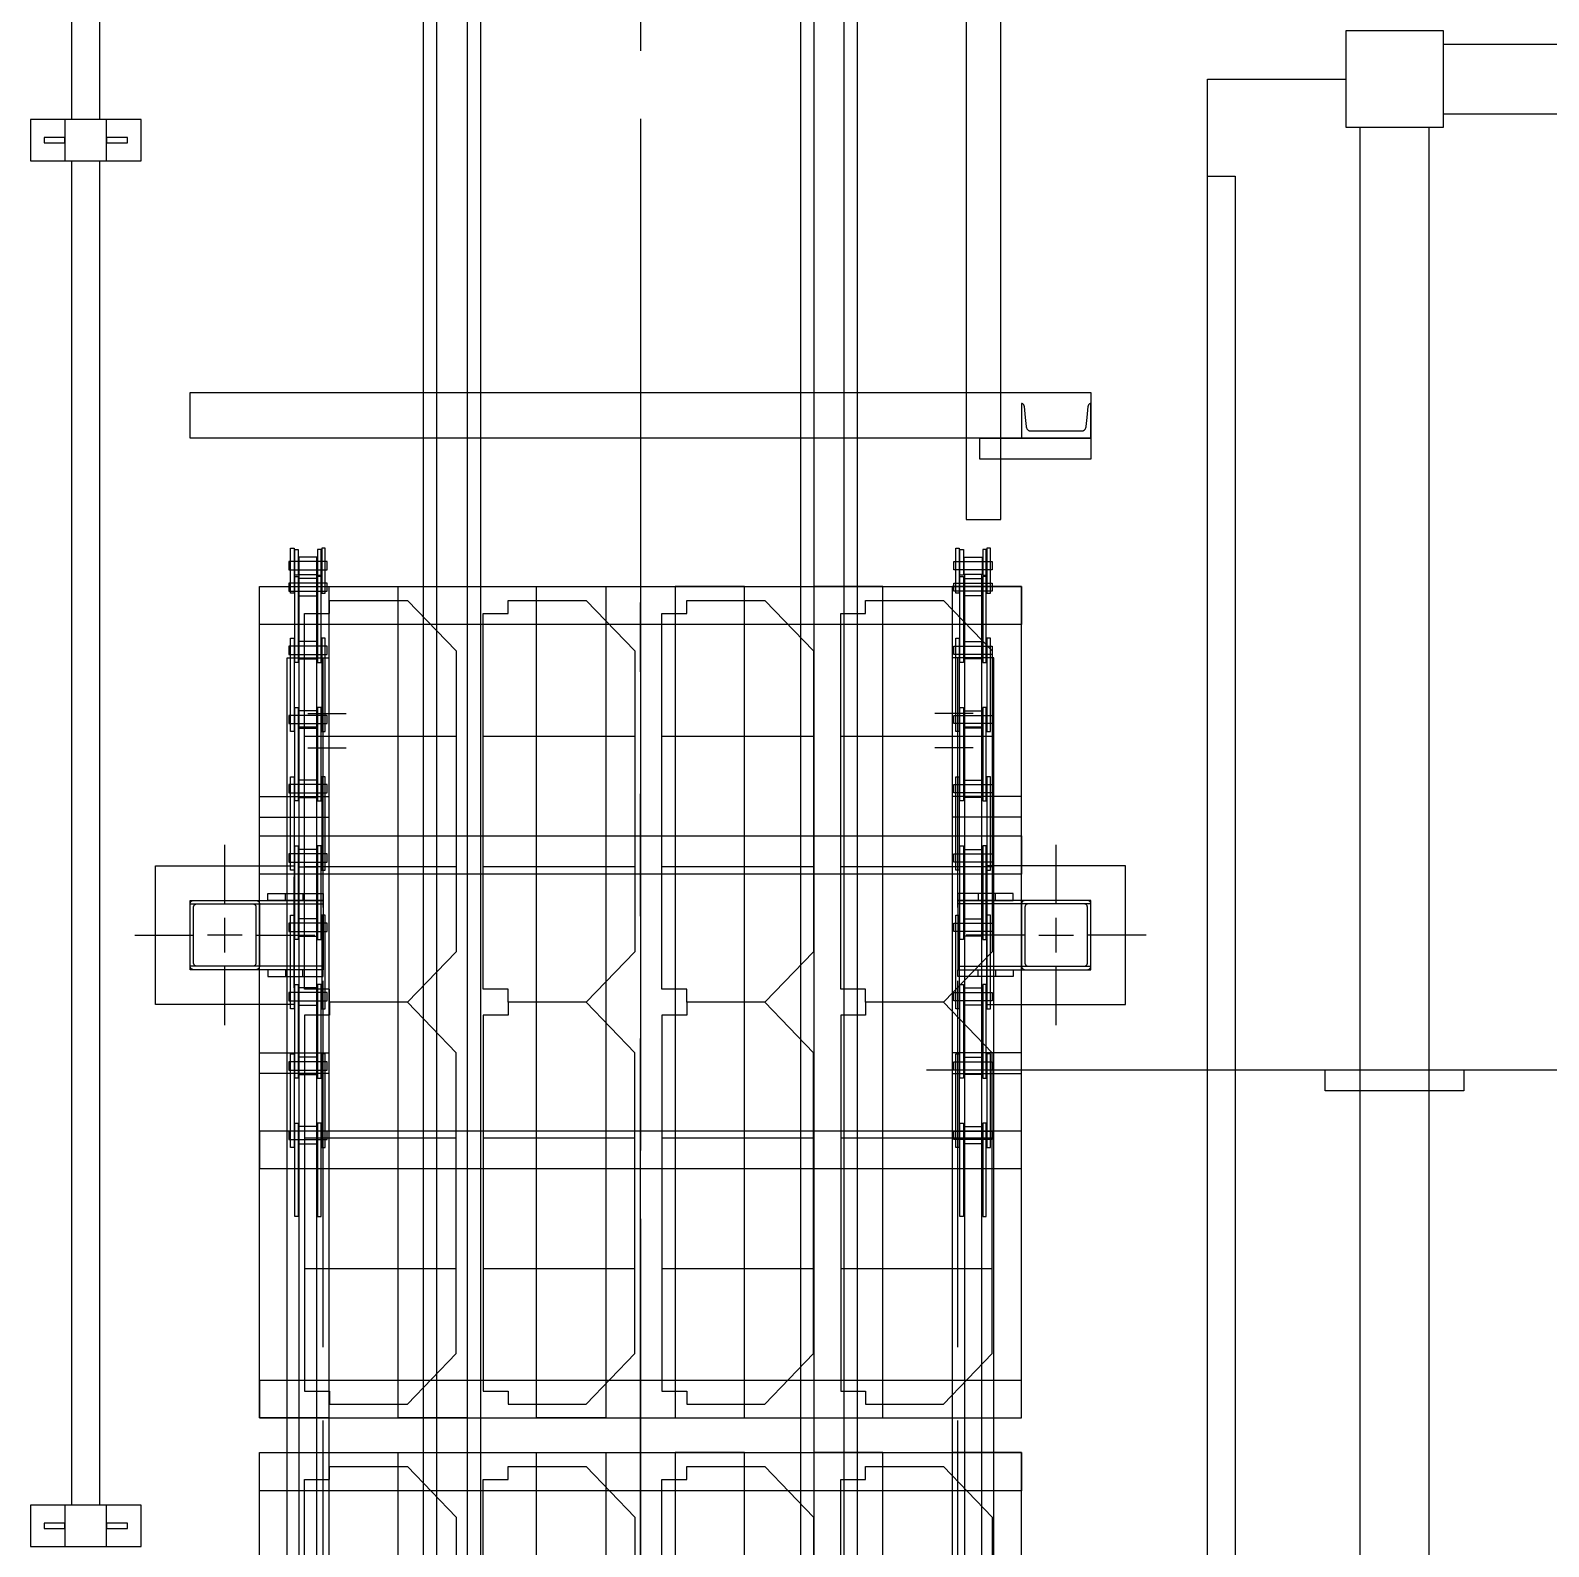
# Model space of a CAD drawing. Extents: x -115306 to 97263, y 46189 to 262006.
# Drawn here: x -29164 to -26973, y 111477 to 113666 of the extents above; entities that cross this region are included whole.
import ezdxf

# ---------------------------------------------------------------- set-up
doc = ezdxf.new("R2010")
doc.units = 0
doc.header["$LTSCALE"] = 508
for name, pattern in [('STYLE_02', [0.694427, 0.486069, -0.208359]), ('STYLE_03', [1.25, 1.041641, -0.208359]), ('STYLE_06', [3.125, 2.083359, -0.347214, 0.347214, -0.347214])]:
    doc.linetypes.add(name, pattern=pattern)
doc.layers.add('INSTALACION_NUEVA', color=7, linetype='CONTINUOUS')

# ---------------------------------------------------------------- blocks, each defined once
blk = doc.blocks.new('*U2708')
at = {"layer": 'INSTALACION_NUEVA', "color": 4, "linetype": 'Continuous'}
for p, q in [((-17102.8, 24378.7), (-17202.8, 24378.7)), ((-17102.8, 24038.7), (-17202.8, 24038.7))]:
    blk.add_line(p, q, dxfattribs=at)
at = {"layer": 'INSTALACION_NUEVA', "color": 1, "linetype": 'Continuous'}
blk.add_lwpolyline([(-17102.8, 24008.7), (-17102.8, 24408.7), (-17202.8, 24408.7), (-17202.8, 24008.7)], close=True, dxfattribs=at)
blk = doc.blocks.new('*U2709')
at = {"layer": 'INSTALACION_NUEVA', "color": 4, "linetype": 'STYLE_06'}
blk.add_line((-17152.8, 24132.7), (-17152.8, 24292.7), dxfattribs=at)
at = {"layer": 'INSTALACION_NUEVA', "color": 1, "linetype": 'Continuous'}
for points in [[(-17114.8, 24258.7), (-17114.8, 24268.7), (-17194.8, 24268.7), (-17194.8, 24258.7)], [(-17140.3, 24258.7), (-17140.3, 24268.7), (-17165.3, 24268.7), (-17165.3, 24258.7)], [(-17002.8, 24158.7), (-17002.8, 24258.7), (-17194.8, 24258.7), (-17194.8, 24158.7)], [(-17114.8, 24158.7), (-17114.8, 24148.7), (-17194.8, 24148.7), (-17194.8, 24158.7)], [(-17140.3, 24158.7), (-17140.3, 24148.7), (-17165.3, 24148.7), (-17165.3, 24158.7)]]:
    blk.add_lwpolyline(points, close=True, dxfattribs=at)
at = {"layer": 'INSTALACION_NUEVA', "color": 4, "linetype": 'STYLE_03'}
blk.add_lwpolyline([(-17002.8, 24163.7), (-17002.8, 24253.7), (-17194.8, 24253.7), (-17194.8, 24163.7)], close=True, dxfattribs=at)
blk = doc.blocks.new('*U2710')
at = {"layer": 'INSTALACION_NUEVA', "color": 1, "linetype": 'STYLE_02'}
blk.add_lwpolyline([(-17002.8, 24253.7), (-17002.8, 24254.2), (-17002.9, 24254.7), (-17003, 24255.2), (-17003.2, 24255.6), (-17003.4, 24256.1), (-17003.6, 24256.5), (-17003.9, 24256.9), (-17004.2, 24257.3), (-17004.6, 24257.6), (-17005, 24257.9), (-17005.4, 24258.1), (-17005.9, 24258.3), (-17006.3, 24258.5), (-17006.8, 24258.6), (-17007.3, 24258.7), (-17007.8, 24258.7), (-17097.8, 24258.7), (-17098.3, 24258.7), (-17098.8, 24258.6), (-17099.2, 24258.5), (-17099.7, 24258.3), (-17100.1, 24258.1), (-17100.6, 24257.9), (-17100.9, 24257.6), (-17101.3, 24257.3), (-17101.6, 24256.9), (-17101.9, 24256.5), (-17102.2, 24256.1), (-17102.4, 24255.6), (-17102.6, 24255.2), (-17102.7, 24254.7), (-17102.8, 24254.2), (-17102.8, 24253.7), (-17102.8, 24163.7), (-17102.8, 24163.2), (-17102.7, 24162.7), (-17102.6, 24162.3), (-17102.4, 24161.8), (-17102.2, 24161.4), (-17101.9, 24160.9), (-17101.6, 24160.5), (-17101.3, 24160.2), (-17100.9, 24159.9), (-17100.6, 24159.6), (-17100.1, 24159.3), (-17099.7, 24159.1), (-17099.2, 24158.9), (-17098.8, 24158.8), (-17098.3, 24158.7), (-17097.8, 24158.7), (-17007.8, 24158.7), (-17007.3, 24158.7), (-17006.8, 24158.8), (-17006.3, 24158.9), (-17005.9, 24159.1), (-17005.4, 24159.3), (-17005, 24159.6), (-17004.6, 24159.8), (-17004.2, 24160.2), (-17003.9, 24160.5), (-17003.6, 24160.9), (-17003.4, 24161.4), (-17003.2, 24161.8), (-17003, 24162.3), (-17002.9, 24162.7), (-17002.8, 24163.2), (-17002.8, 24163.7), (-17002.8, 24253.7)], close=True, dxfattribs=at)
at = {"layer": 'INSTALACION_NUEVA', "color": 4, "linetype": 'STYLE_02'}
blk.add_lwpolyline([(-17007.8, 24249.2), (-17007.8, 24249.7), (-17007.9, 24250.1), (-17008, 24250.5), (-17008.1, 24250.9), (-17008.3, 24251.3), (-17008.5, 24251.7), (-17008.8, 24252.1), (-17009.1, 24252.4), (-17009.4, 24252.7), (-17009.8, 24253), (-17010.2, 24253.2), (-17010.6, 24253.4), (-17011, 24253.5), (-17011.4, 24253.6), (-17011.8, 24253.7), (-17012.3, 24253.7), (-17093.3, 24253.7), (-17093.7, 24253.7), (-17094.2, 24253.6), (-17094.6, 24253.5), (-17095, 24253.4), (-17095.4, 24253.2), (-17095.8, 24253), (-17096.1, 24252.7), (-17096.5, 24252.4), (-17096.8, 24252.1), (-17097, 24251.7), (-17097.2, 24251.3), (-17097.4, 24250.9), (-17097.6, 24250.5), (-17097.7, 24250.1), (-17097.8, 24249.7), (-17097.8, 24249.2), (-17097.8, 24168.2), (-17097.8, 24167.8), (-17097.7, 24167.3), (-17097.6, 24166.9), (-17097.4, 24166.5), (-17097.2, 24166.1), (-17097, 24165.7), (-17096.8, 24165.4), (-17096.5, 24165), (-17096.1, 24164.7), (-17095.8, 24164.5), (-17095.4, 24164.2), (-17095, 24164.1), (-17094.6, 24163.9), (-17094.2, 24163.8), (-17093.7, 24163.7), (-17093.3, 24163.7), (-17012.3, 24163.7), (-17011.8, 24163.7), (-17011.4, 24163.8), (-17011, 24163.9), (-17010.6, 24164.1), (-17010.2, 24164.2), (-17009.8, 24164.5), (-17009.4, 24164.7), (-17009.1, 24165), (-17008.8, 24165.4), (-17008.5, 24165.7), (-17008.3, 24166.1), (-17008.1, 24166.5), (-17008, 24166.9), (-17007.9, 24167.3), (-17007.8, 24167.8), (-17007.8, 24168.2), (-17007.8, 24249.2)], close=True, dxfattribs=at)
blk = doc.blocks.new('*U2711')
at = {"layer": 'INSTALACION_NUEVA', "color": 4, "linetype": 'Continuous'}
for p, q in [((-17052.8, 24253.7), (-17052.8, 24338.7)), ((-17052.8, 24183.7), (-17052.8, 24233.7)), ((-17097.8, 24208.7), (-17182.8, 24208.7)), ((-17077.8, 24208.7), (-17027.8, 24208.7)), ((-16922.8, 24208.7), (-17007.8, 24208.7)), ((-17052.8, 24078.7), (-17052.8, 24163.7))]:
    blk.add_line(p, q, dxfattribs=at)
blk = doc.blocks.new('*U2721')
at = {"layer": 'INSTALACION_NUEVA', "color": 4, "linetype": 'Continuous'}
for p, q in [((-18202.8, 24378.7), (-18102.8, 24378.7)), ((-18202.8, 24038.7), (-18102.8, 24038.7))]:
    blk.add_line(p, q, dxfattribs=at)
at = {"layer": 'INSTALACION_NUEVA', "color": 1, "linetype": 'Continuous'}
blk.add_lwpolyline([(-18202.8, 24008.7), (-18202.8, 24408.7), (-18102.8, 24408.7), (-18102.8, 24008.7)], close=True, dxfattribs=at)
blk = doc.blocks.new('*U2722')
at = {"layer": 'INSTALACION_NUEVA', "color": 4, "linetype": 'STYLE_06'}
blk.add_line((-18152.8, 24132.7), (-18152.8, 24292.7), dxfattribs=at)
at = {"layer": 'INSTALACION_NUEVA', "color": 1, "linetype": 'Continuous'}
for points in [[(-18190.8, 24258.7), (-18190.8, 24268.7), (-18110.8, 24268.7), (-18110.8, 24258.7)], [(-18165.3, 24258.7), (-18165.3, 24268.7), (-18140.3, 24268.7), (-18140.3, 24258.7)], [(-18302.8, 24158.7), (-18302.8, 24258.7), (-18110.8, 24258.7), (-18110.8, 24158.7)], [(-18190.8, 24158.7), (-18190.8, 24148.7), (-18110.8, 24148.7), (-18110.8, 24158.7)], [(-18165.3, 24158.7), (-18165.3, 24148.7), (-18140.3, 24148.7), (-18140.3, 24158.7)]]:
    blk.add_lwpolyline(points, close=True, dxfattribs=at)
at = {"layer": 'INSTALACION_NUEVA', "color": 4, "linetype": 'STYLE_03'}
blk.add_lwpolyline([(-18302.8, 24163.7), (-18302.8, 24253.7), (-18110.8, 24253.7), (-18110.8, 24163.7)], close=True, dxfattribs=at)
blk = doc.blocks.new('*U2723')
at = {"layer": 'INSTALACION_NUEVA', "color": 1, "linetype": 'STYLE_02'}
blk.add_lwpolyline([(-18302.8, 24253.7), (-18302.8, 24254.2), (-18302.7, 24254.7), (-18302.6, 24255.2), (-18302.4, 24255.6), (-18302.2, 24256.1), (-18301.9, 24256.5), (-18301.6, 24256.9), (-18301.3, 24257.3), (-18300.9, 24257.6), (-18300.6, 24257.9), (-18300.1, 24258.1), (-18299.7, 24258.3), (-18299.2, 24258.5), (-18298.8, 24258.6), (-18298.3, 24258.7), (-18297.8, 24258.7), (-18207.8, 24258.7), (-18207.3, 24258.7), (-18206.8, 24258.6), (-18206.3, 24258.5), (-18205.9, 24258.3), (-18205.4, 24258.1), (-18205, 24257.9), (-18204.6, 24257.6), (-18204.2, 24257.3), (-18203.9, 24256.9), (-18203.6, 24256.5), (-18203.4, 24256.1), (-18203.2, 24255.6), (-18203, 24255.2), (-18202.9, 24254.7), (-18202.8, 24254.2), (-18202.8, 24253.7), (-18202.8, 24163.7), (-18202.8, 24163.2), (-18202.9, 24162.7), (-18203, 24162.3), (-18203.2, 24161.8), (-18203.4, 24161.4), (-18203.6, 24160.9), (-18203.9, 24160.5), (-18204.2, 24160.2), (-18204.6, 24159.9), (-18205, 24159.6), (-18205.4, 24159.3), (-18205.9, 24159.1), (-18206.3, 24158.9), (-18206.8, 24158.8), (-18207.3, 24158.7), (-18207.8, 24158.7), (-18297.8, 24158.7), (-18298.3, 24158.7), (-18298.8, 24158.8), (-18299.2, 24158.9), (-18299.7, 24159.1), (-18300.1, 24159.3), (-18300.6, 24159.6), (-18300.9, 24159.8), (-18301.3, 24160.2), (-18301.6, 24160.5), (-18301.9, 24160.9), (-18302.2, 24161.4), (-18302.4, 24161.8), (-18302.6, 24162.3), (-18302.7, 24162.7), (-18302.8, 24163.2), (-18302.8, 24163.7), (-18302.8, 24253.7)], close=True, dxfattribs=at)
at = {"layer": 'INSTALACION_NUEVA', "color": 4, "linetype": 'STYLE_02'}
blk.add_lwpolyline([(-18297.8, 24249.2), (-18297.8, 24249.7), (-18297.7, 24250.1), (-18297.6, 24250.5), (-18297.4, 24250.9), (-18297.2, 24251.3), (-18297, 24251.7), (-18296.8, 24252.1), (-18296.5, 24252.4), (-18296.1, 24252.7), (-18295.8, 24253), (-18295.4, 24253.2), (-18295, 24253.4), (-18294.6, 24253.5), (-18294.2, 24253.6), (-18293.7, 24253.7), (-18293.3, 24253.7), (-18212.3, 24253.7), (-18211.8, 24253.7), (-18211.4, 24253.6), (-18211, 24253.5), (-18210.6, 24253.4), (-18210.2, 24253.2), (-18209.8, 24253), (-18209.4, 24252.7), (-18209.1, 24252.4), (-18208.8, 24252.1), (-18208.5, 24251.7), (-18208.3, 24251.3), (-18208.1, 24250.9), (-18208, 24250.5), (-18207.9, 24250.1), (-18207.8, 24249.7), (-18207.8, 24249.2), (-18207.8, 24168.2), (-18207.8, 24167.8), (-18207.9, 24167.3), (-18208, 24166.9), (-18208.1, 24166.5), (-18208.3, 24166.1), (-18208.5, 24165.7), (-18208.8, 24165.4), (-18209.1, 24165), (-18209.4, 24164.7), (-18209.8, 24164.5), (-18210.2, 24164.2), (-18210.6, 24164.1), (-18211, 24163.9), (-18211.4, 24163.8), (-18211.8, 24163.7), (-18212.3, 24163.7), (-18293.3, 24163.7), (-18293.7, 24163.7), (-18294.2, 24163.8), (-18294.6, 24163.9), (-18295, 24164.1), (-18295.4, 24164.2), (-18295.8, 24164.5), (-18296.1, 24164.7), (-18296.5, 24165), (-18296.8, 24165.4), (-18297, 24165.7), (-18297.2, 24166.1), (-18297.4, 24166.5), (-18297.6, 24166.9), (-18297.7, 24167.3), (-18297.8, 24167.8), (-18297.8, 24168.2), (-18297.8, 24249.2)], close=True, dxfattribs=at)
blk = doc.blocks.new('*U2724')
at = {"layer": 'INSTALACION_NUEVA', "color": 4, "linetype": 'Continuous'}
for p, q in [((-18252.8, 24253.7), (-18252.8, 24338.7)), ((-18252.8, 24183.7), (-18252.8, 24233.7)), ((-18382.8, 24208.7), (-18297.8, 24208.7)), ((-18227.8, 24208.7), (-18277.8, 24208.7)), ((-18207.8, 24208.7), (-18122.8, 24208.7)), ((-18252.8, 24078.7), (-18252.8, 24163.7))]:
    blk.add_line(p, q, dxfattribs=at)
blk = doc.blocks.new('*U2728')
at = {"layer": 'INSTALACION_NUEVA', "color": 4, "linetype": 'Continuous'}
for points in [[(-18152.8, 24702.3), (-18157.8, 24702.3), (-18157.8, 24767.3), (-18152.8, 24767.3)], [(-18146.8, 24728.3), (-18151.8, 24728.3), (-18151.8, 24765.3), (-18146.8, 24765.3)], [(-18113.8, 24728.3), (-18113.8, 24765.3), (-18118.8, 24765.3), (-18118.8, 24728.3)], [(-18107.8, 24702.3), (-18107.8, 24767.3), (-18112.8, 24767.3), (-18112.8, 24702.3)], [(-18105.3, 24735.8), (-18105.3, 24747.8), (-18160.3, 24747.8), (-18160.3, 24735.8)], [(-18119.8, 24729.3), (-18119.8, 24754.3), (-18145.8, 24754.3), (-18145.8, 24729.3)], [(-18146.8, 24602.3), (-18151.8, 24602.3), (-18151.8, 24726.3), (-18146.8, 24726.3)], [(-18119.8, 24698.3), (-18119.8, 24723.3), (-18145.8, 24723.3), (-18145.8, 24698.3)], [(-18113.8, 24602.3), (-18113.8, 24726.3), (-18118.8, 24726.3), (-18118.8, 24602.3)], [(-18105.3, 24704.8), (-18105.3, 24716.8), (-18160.3, 24716.8), (-18160.3, 24704.8)], [(-18152.8, 24502.3), (-18157.8, 24502.3), (-18157.8, 24637.3), (-18152.8, 24637.3)], [(-18107.8, 24502.3), (-18107.8, 24637.3), (-18112.8, 24637.3), (-18112.8, 24502.3)], [(-18105.3, 24613.8), (-18105.3, 24625.8), (-18160.3, 24625.8), (-18160.3, 24613.8)], [(-18119.8, 24607.3), (-18119.8, 24632.3), (-18145.8, 24632.3), (-18145.8, 24607.3)], [(-18105.3, 24513.8), (-18105.3, 24525.8), (-18160.3, 24525.8), (-18160.3, 24513.8)], [(-18146.8, 24402.3), (-18151.8, 24402.3), (-18151.8, 24537.3), (-18146.8, 24537.3)], [(-18119.8, 24507.3), (-18119.8, 24532.3), (-18145.8, 24532.3), (-18145.8, 24507.3)], [(-18113.8, 24402.3), (-18113.8, 24537.3), (-18118.8, 24537.3), (-18118.8, 24402.3)], [(-18152.8, 24302.3), (-18157.8, 24302.3), (-18157.8, 24437.3), (-18152.8, 24437.3)], [(-18107.8, 24302.3), (-18107.8, 24437.3), (-18112.8, 24437.3), (-18112.8, 24302.3)], [(-18105.3, 24413.8), (-18105.3, 24425.8), (-18160.3, 24425.8), (-18160.3, 24413.8)], [(-18119.8, 24407.3), (-18119.8, 24432.3), (-18145.8, 24432.3), (-18145.8, 24407.3)], [(-18146.8, 24202.3), (-18151.8, 24202.3), (-18151.8, 24337.3), (-18146.8, 24337.3)], [(-18119.8, 24307.3), (-18119.8, 24332.3), (-18145.8, 24332.3), (-18145.8, 24307.3)], [(-18113.8, 24202.3), (-18113.8, 24337.3), (-18118.8, 24337.3), (-18118.8, 24202.3)], [(-18105.3, 24313.8), (-18105.3, 24325.8), (-18160.3, 24325.8), (-18160.3, 24313.8)], [(-18105.3, 24213.8), (-18105.3, 24225.8), (-18160.3, 24225.8), (-18160.3, 24213.8)], [(-18152.8, 24102.3), (-18157.8, 24102.3), (-18157.8, 24237.3), (-18152.8, 24237.3)], [(-18119.8, 24207.3), (-18119.8, 24232.3), (-18145.8, 24232.3), (-18145.8, 24207.3)], [(-18107.8, 24102.3), (-18107.8, 24237.3), (-18112.8, 24237.3), (-18112.8, 24102.3)], [(-18146.8, 24002.3), (-18151.8, 24002.3), (-18151.8, 24137.3), (-18146.8, 24137.3)], [(-18119.8, 24107.3), (-18119.8, 24132.3), (-18145.8, 24132.3), (-18145.8, 24107.3)], [(-18113.8, 24002.3), (-18113.8, 24137.3), (-18118.8, 24137.3), (-18118.8, 24002.3)], [(-18105.3, 24113.8), (-18105.3, 24125.8), (-18160.3, 24125.8), (-18160.3, 24113.8)], [(-18105.3, 24013.8), (-18105.3, 24025.8), (-18160.3, 24025.8), (-18160.3, 24013.8)], [(-18152.8, 23902.3), (-18157.8, 23902.3), (-18157.8, 24037.3), (-18152.8, 24037.3)], [(-18119.8, 24007.3), (-18119.8, 24032.3), (-18145.8, 24032.3), (-18145.8, 24007.3)], [(-18107.8, 23902.3), (-18107.8, 24037.3), (-18112.8, 24037.3), (-18112.8, 23902.3)], [(-18146.8, 23802.3), (-18151.8, 23802.3), (-18151.8, 23937.3), (-18146.8, 23937.3)], [(-18119.8, 23907.3), (-18119.8, 23932.3), (-18145.8, 23932.3), (-18145.8, 23907.3)], [(-18113.8, 23802.3), (-18113.8, 23937.3), (-18118.8, 23937.3), (-18118.8, 23802.3)], [(-18105.3, 23913.8), (-18105.3, 23925.8), (-18160.3, 23925.8), (-18160.3, 23913.8)]]:
    blk.add_lwpolyline(points, close=True, dxfattribs=at)
blk = doc.blocks.new('*U2729')
at = {"layer": 'INSTALACION_NUEVA', "color": 4, "linetype": 'Continuous'}
for points in [[(-17197.8, 24702.3), (-17197.8, 24767.3), (-17192.8, 24767.3), (-17192.8, 24702.3)], [(-17191.8, 24728.3), (-17191.8, 24765.3), (-17186.8, 24765.3), (-17186.8, 24728.3)], [(-17158.8, 24728.3), (-17153.8, 24728.3), (-17153.8, 24765.3), (-17158.8, 24765.3)], [(-17152.8, 24702.3), (-17147.8, 24702.3), (-17147.8, 24767.3), (-17152.8, 24767.3)], [(-17200.3, 24735.8), (-17200.3, 24747.8), (-17145.3, 24747.8), (-17145.3, 24735.8)], [(-17185.8, 24729.3), (-17185.8, 24754.3), (-17159.8, 24754.3), (-17159.8, 24729.3)], [(-17191.8, 24602.3), (-17191.8, 24726.3), (-17186.8, 24726.3), (-17186.8, 24602.3)], [(-17185.8, 24698.3), (-17185.8, 24723.3), (-17159.8, 24723.3), (-17159.8, 24698.3)], [(-17158.8, 24602.3), (-17153.8, 24602.3), (-17153.8, 24726.3), (-17158.8, 24726.3)], [(-17200.3, 24704.8), (-17200.3, 24716.8), (-17145.3, 24716.8), (-17145.3, 24704.8)], [(-17197.8, 24502.3), (-17197.8, 24637.3), (-17192.8, 24637.3), (-17192.8, 24502.3)], [(-17152.8, 24502.3), (-17147.8, 24502.3), (-17147.8, 24637.3), (-17152.8, 24637.3)], [(-17200.3, 24613.8), (-17200.3, 24625.8), (-17145.3, 24625.8), (-17145.3, 24613.8)], [(-17185.8, 24607.3), (-17185.8, 24632.3), (-17159.8, 24632.3), (-17159.8, 24607.3)], [(-17200.3, 24513.8), (-17200.3, 24525.8), (-17145.3, 24525.8), (-17145.3, 24513.8)], [(-17191.8, 24402.3), (-17191.8, 24537.3), (-17186.8, 24537.3), (-17186.8, 24402.3)], [(-17185.8, 24507.3), (-17185.8, 24532.3), (-17159.8, 24532.3), (-17159.8, 24507.3)], [(-17158.8, 24402.3), (-17153.8, 24402.3), (-17153.8, 24537.3), (-17158.8, 24537.3)], [(-17197.8, 24302.3), (-17197.8, 24437.3), (-17192.8, 24437.3), (-17192.8, 24302.3)], [(-17152.8, 24302.3), (-17147.8, 24302.3), (-17147.8, 24437.3), (-17152.8, 24437.3)], [(-17200.3, 24413.8), (-17200.3, 24425.8), (-17145.3, 24425.8), (-17145.3, 24413.8)], [(-17185.8, 24407.3), (-17185.8, 24432.3), (-17159.8, 24432.3), (-17159.8, 24407.3)], [(-17191.8, 24202.3), (-17191.8, 24337.3), (-17186.8, 24337.3), (-17186.8, 24202.3)], [(-17185.8, 24307.3), (-17185.8, 24332.3), (-17159.8, 24332.3), (-17159.8, 24307.3)], [(-17158.8, 24202.3), (-17153.8, 24202.3), (-17153.8, 24337.3), (-17158.8, 24337.3)], [(-17200.3, 24313.8), (-17200.3, 24325.8), (-17145.3, 24325.8), (-17145.3, 24313.8)], [(-17200.3, 24213.8), (-17200.3, 24225.8), (-17145.3, 24225.8), (-17145.3, 24213.8)], [(-17197.8, 24102.3), (-17197.8, 24237.3), (-17192.8, 24237.3), (-17192.8, 24102.3)], [(-17185.8, 24207.3), (-17185.8, 24232.3), (-17159.8, 24232.3), (-17159.8, 24207.3)], [(-17152.8, 24102.3), (-17147.8, 24102.3), (-17147.8, 24237.3), (-17152.8, 24237.3)], [(-17191.8, 24002.3), (-17191.8, 24137.3), (-17186.8, 24137.3), (-17186.8, 24002.3)], [(-17185.8, 24107.3), (-17185.8, 24132.3), (-17159.8, 24132.3), (-17159.8, 24107.3)], [(-17158.8, 24002.3), (-17153.8, 24002.3), (-17153.8, 24137.3), (-17158.8, 24137.3)], [(-17200.3, 24113.8), (-17200.3, 24125.8), (-17145.3, 24125.8), (-17145.3, 24113.8)], [(-17200.3, 24013.8), (-17200.3, 24025.8), (-17145.3, 24025.8), (-17145.3, 24013.8)], [(-17197.8, 23902.3), (-17197.8, 24037.3), (-17192.8, 24037.3), (-17192.8, 23902.3)], [(-17185.8, 24007.3), (-17185.8, 24032.3), (-17159.8, 24032.3), (-17159.8, 24007.3)], [(-17152.8, 23902.3), (-17147.8, 23902.3), (-17147.8, 24037.3), (-17152.8, 24037.3)], [(-17191.8, 23802.3), (-17191.8, 23937.3), (-17186.8, 23937.3), (-17186.8, 23802.3)], [(-17185.8, 23907.3), (-17185.8, 23932.3), (-17159.8, 23932.3), (-17159.8, 23907.3)], [(-17158.8, 23802.3), (-17153.8, 23802.3), (-17153.8, 23937.3), (-17158.8, 23937.3)], [(-17200.3, 23913.8), (-17200.3, 23925.8), (-17145.3, 23925.8), (-17145.3, 23913.8)]]:
    blk.add_lwpolyline(points, close=True, dxfattribs=at)
blk = doc.blocks.new('*U2732')
at = {"layer": 'INSTALACION_NUEVA', "color": 4, "linetype": 'STYLE_06'}
blk.add_line((-17652.8, 21413.7), (-17652.8, 24688.7), dxfattribs=at)
at = {"layer": 'INSTALACION_NUEVA', "color": 4, "linetype": 'STYLE_03'}
for p, q in [((-18110.8, 21708.7), (-18110.8, 24608.7)), ((-17194.8, 21708.7), (-17194.8, 24608.7))]:
    blk.add_line(p, q, dxfattribs=at)
at = {"layer": 'INSTALACION_NUEVA', "color": 4, "linetype": 'Continuous'}
for p, q in [((-18132.8, 24528.7), (-18077.8, 24528.7)), ((-17172.8, 24528.7), (-17227.8, 24528.7)), ((-18132.8, 24478.7), (-18077.8, 24478.7)), ((-17172.8, 24478.7), (-17227.8, 24478.7))]:
    blk.add_line(p, q, dxfattribs=at)
at = {"layer": 'INSTALACION_NUEVA', "color": 7, "linetype": 'Continuous'}
for points in [[(-18145.3, 24508.7), (-18145.3, 24729.1), (-18120.3, 24729.1), (-18120.3, 24508.7)], [(-17160.3, 24729.1), (-17185.3, 24729.1), (-17185.3, 24508.7), (-17160.3, 24508.7)]]:
    blk.add_lwpolyline(points, close=True, dxfattribs=at)
at = {"layer": 'INSTALACION_NUEVA', "color": 1, "linetype": 'Continuous'}
for points in [[(-18162.8, 21708.7), (-18162.8, 24608.7), (-18102.8, 24608.7), (-18102.8, 21708.7)], [(-17142.8, 21708.7), (-17142.8, 24608.7), (-17202.8, 24608.7), (-17202.8, 21708.7)], [(-18145.3, 21708.7), (-18145.3, 24508.7), (-18120.3, 24508.7), (-18120.3, 21708.7)], [(-17160.3, 21708.7), (-17160.3, 24508.7), (-17185.3, 24508.7), (-17185.3, 21708.7)], [(-18352.8, 24108.7), (-18352.8, 24308.7), (-18152.8, 24308.7), (-18152.8, 24108.7)], [(-16952.8, 24108.7), (-16952.8, 24308.7), (-17152.8, 24308.7), (-17152.8, 24108.7)]]:
    blk.add_lwpolyline(points, close=True, dxfattribs=at)
at = {"layer": 'INSTALACION_NUEVA', "color": 4}
for name in ['*U2728', '*U2729', '*U2721', '*U2708', '*U2724', '*U2711', '*U2722', '*U2709', '*U2723', '*U2710']:
    blk.add_blockref(name, (0, 0), dxfattribs=at)
blk = doc.blocks.new('*U2802')
at = {"layer": 'INSTALACION_NUEVA', "color": 4}
blk.add_blockref('*U2732', (0, 0), dxfattribs=at)
blk = doc.blocks.new('*U2842')
at = {"layer": 'INSTALACION_NUEVA', "color": 7, "linetype": 'Continuous'}
for p, q in [((-16834.3, 25304), (-16834.3, 25444)), ((-16834.3, 25444), (-16634.3, 25444)), ((-16834.3, 22724), (-16834.3, 22584)), ((-16834.3, 22584), (-16634.3, 22584))]:
    blk.add_line(p, q, dxfattribs=at)
at = {"layer": 'INSTALACION_NUEVA', "color": 4, "linetype": 'Continuous'}
blk.add_lwpolyline([(-16834.3, 25304), (-16794.3, 25304), (-16794.3, 22724), (-16834.3, 22724)], close=True, dxfattribs=at)
blk = doc.blocks.new('*U2865')
at = {"layer": 'INSTALACION_NUEVA', "color": 7, "linetype": 'Continuous'}
for points in [[(-16634.3, 25514), (-16494.3, 25514), (-16494.3, 25374), (-16634.3, 25374)], [(-16494.3, 25394), (-14784.3, 25394), (-14784.3, 25494), (-16494.3, 25494)], [(-16614.3, 22654), (-16514.3, 22654), (-16514.3, 25374), (-16614.3, 25374)], [(-16664.3, 24014), (-16464.3, 24014), (-16464.3, 23984), (-16664.3, 23984)]]:
    blk.add_lwpolyline(points, close=True, dxfattribs=at)
at = {"layer": 'INSTALACION_NUEVA', "color": 7}
blk.add_blockref('*U2842', (0, 0), dxfattribs=at)
blk = doc.blocks.new('*U2633')
at = {"layer": 'INSTALACION_NUEVA', "color": 4, "linetype": 'Continuous'}
for points in [[(-17965.8, 31658.7), (-17883.8, 31658.7), (-17883.8, 22158.7), (-17965.8, 22158.7)], [(-17946.8, 31658.7), (-17902.8, 31658.7), (-17902.8, 22158.7), (-17946.8, 22158.7)]]:
    blk.add_lwpolyline(points, close=True, dxfattribs=at)
blk = doc.blocks.new('*U2634')
at = {"layer": 'INSTALACION_NUEVA', "color": 4, "linetype": 'Continuous'}
for points in [[(-17339.8, 31658.7), (-17421.8, 31658.7), (-17421.8, 22158.7), (-17339.8, 22158.7)], [(-17358.8, 31658.7), (-17402.8, 31658.7), (-17402.8, 22158.7), (-17358.8, 22158.7)]]:
    blk.add_lwpolyline(points, close=True, dxfattribs=at)
blk = doc.blocks.new('*U2637')
at = {"layer": 'INSTALACION_NUEVA', "color": 4, "linetype": 'STYLE_06'}
blk.add_line((-17652.8, 31658.7), (-17652.8, 22158.7), dxfattribs=at)
at = {"layer": 'INSTALACION_NUEVA', "color": 4, "linetype": 'Continuous'}
blk.add_lwpolyline([(-17182.8, 24808.7), (-17132.8, 24808.7), (-17132.8, 31658.7), (-17182.8, 31658.7)], close=True, dxfattribs=at)
at = {"layer": 'INSTALACION_NUEVA', "color": 7, "linetype": 'Continuous'}
for points in [[(-18302.8, 24991.7), (-17002.8, 24991.7), (-17002.8, 24925.7), (-18302.8, 24925.7)], [(-17002.8, 24925.7), (-17002.8, 24975.7), (-17003.3, 24975.7), (-17003.6, 24975.7), (-17003.9, 24975.6), (-17004.2, 24975.5), (-17004.5, 24975.4), (-17004.8, 24975.2), (-17005.1, 24975), (-17005.4, 24974.7), (-17005.6, 24974.5), (-17005.9, 24974.2), (-17006.1, 24973.8), (-17006.3, 24973.5), (-17006.5, 24973.1), (-17006.6, 24972.7), (-17006.7, 24972.2), (-17006.8, 24971.8), (-17006.9, 24971.4), (-17008.5, 24955.8), (-17009.8, 24942.8), (-17009.9, 24942.1), (-17010.1, 24941.4), (-17010.3, 24940.7), (-17010.5, 24940.1), (-17010.8, 24939.4), (-17011.1, 24938.8), (-17011.4, 24938.3), (-17011.8, 24937.8), (-17012.2, 24937.4), (-17012.7, 24937), (-17013.1, 24936.6), (-17013.6, 24936.3), (-17014.1, 24936.1), (-17014.6, 24936), (-17015.1, 24935.9), (-17015.6, 24935.8), (-17052.8, 24935.8), (-17089.9, 24935.8), (-17090.4, 24935.9), (-17091, 24936), (-17091.5, 24936.1), (-17092, 24936.3), (-17092.4, 24936.6), (-17092.9, 24937), (-17093.3, 24937.4), (-17093.7, 24937.8), (-17094.1, 24938.3), (-17094.5, 24938.8), (-17094.8, 24939.4), (-17095.1, 24940.1), (-17095.3, 24940.7), (-17095.5, 24941.4), (-17095.6, 24942.1), (-17095.7, 24942.8), (-17097.1, 24955.8), (-17098.7, 24971.4), (-17098.7, 24971.8), (-17098.8, 24972.2), (-17099, 24972.7), (-17099.1, 24973.1), (-17099.3, 24973.5), (-17099.5, 24973.8), (-17099.7, 24974.2), (-17099.9, 24974.5), (-17100.2, 24974.7), (-17100.4, 24975), (-17100.7, 24975.2), (-17101, 24975.4), (-17101.3, 24975.5), (-17101.6, 24975.6), (-17102, 24975.7), (-17102.3, 24975.7), (-17102.8, 24975.7), (-17102.8, 24925.7), (-17002.8, 24925.7)], [(-17162.8, 24925.7), (-17002.8, 24925.7), (-17002.8, 24895.7), (-17162.8, 24895.7)]]:
    blk.add_lwpolyline(points, close=True, dxfattribs=at)
at = {"layer": 'INSTALACION_NUEVA', "color": 4}
for name in ['*U2633', '*U2634']:
    blk.add_blockref(name, (0, 0), dxfattribs=at)
blk = doc.blocks.new('*U2642')
at = {"layer": 'INSTALACION_NUEVA', "color": 4}
blk.add_blockref('*U2637', (0, 0), dxfattribs=at)
blk = doc.blocks.new('*U2503')
at = {"layer": 'INSTALACION_NUEVA', "color": 5, "linetype": 'Continuous'}
for points in [[(-18533.5, 25386), (-18533.5, 25326), (-18373.5, 25326), (-18373.5, 25386)], [(-18483.5, 25386), (-18483.5, 25326), (-18423.5, 25326), (-18423.5, 25386)], [(-18513.5, 25360), (-18513.5, 25352), (-18483.5, 25352), (-18483.5, 25360)], [(-18423.5, 25360), (-18423.5, 25352), (-18393.5, 25352), (-18393.5, 25360)]]:
    blk.add_lwpolyline(points, close=True, dxfattribs=at)
blk = doc.blocks.new('*U2506')
at = {"layer": 'INSTALACION_NUEVA', "color": 5, "linetype": 'Continuous'}
for points in [[(-18533.5, 23386), (-18533.5, 23326), (-18373.5, 23326), (-18373.5, 23386)], [(-18483.5, 23386), (-18483.5, 23326), (-18423.5, 23326), (-18423.5, 23386)], [(-18513.5, 23360), (-18513.5, 23352), (-18483.5, 23352), (-18483.5, 23360)], [(-18423.5, 23360), (-18423.5, 23352), (-18393.5, 23352), (-18393.5, 23360)]]:
    blk.add_lwpolyline(points, close=True, dxfattribs=at)
blk = doc.blocks.new('*U2509')
at = {"layer": 'INSTALACION_NUEVA', "color": 5, "linetype": 'Continuous'}
for points in [[(-18433.5, 27326), (-18433.5, 25386), (-18473.5, 25386), (-18473.5, 27326)], [(-18433.5, 25326), (-18433.5, 23386), (-18473.5, 23386), (-18473.5, 25326)]]:
    blk.add_lwpolyline(points, close=True, dxfattribs=at)
at = {"layer": 'INSTALACION_NUEVA', "color": 4}
for name in ['*U2503', '*U2506']:
    blk.add_blockref(name, (0, 0), dxfattribs=at)
blk = doc.blocks.new('*U2817')
at = {"layer": 'INSTALACION_NUEVA', "color": 4, "linetype": 'Continuous'}
for points in [[(-18202.8, 24711.7), (-17102.8, 24711.7), (-17102.8, 24656.7), (-18202.8, 24656.7)], [(-18202.8, 24711.7), (-18102.8, 24711.7), (-18102.8, 23511.7), (-18202.8, 23511.7)], [(-18002.8, 24711.7), (-17902.8, 24711.7), (-17902.8, 23511.7), (-18002.8, 23511.7)], [(-17802.8, 24711.7), (-17702.8, 24711.7), (-17702.8, 23511.7), (-17802.8, 23511.7)], [(-17502.8, 24711.7), (-17602.8, 24711.7), (-17602.8, 23511.7), (-17502.8, 23511.7)], [(-17302.8, 24711.7), (-17402.8, 24711.7), (-17402.8, 23511.7), (-17302.8, 23511.7)], [(-17102.8, 24711.7), (-17202.8, 24711.7), (-17202.8, 23511.7), (-17102.8, 23511.7)], [(-18202.8, 24351.7), (-17102.8, 24351.7), (-17102.8, 24296.7), (-18202.8, 24296.7)], [(-18202.8, 23871.7), (-17102.8, 23871.7), (-17102.8, 23925.7), (-18202.8, 23925.7)], [(-18202.8, 23511.7), (-17102.8, 23511.7), (-17102.8, 23565.7), (-18202.8, 23565.7)]]:
    blk.add_lwpolyline(points, close=True, dxfattribs=at)
blk = doc.blocks.new('*U2818')
at = {"layer": 'INSTALACION_NUEVA', "color": 1, "linetype": 'Continuous'}
for p, q in [((-18101.8, 24111.7), (-18101.8, 24093)), ((-18068, 24111.7), (-18101.8, 24111.7)), ((-18023, 24111.7), (-18068, 24111.7)), ((-17989.3, 24111.7), (-18023, 24111.7)), ((-17919.1, 24038.7), (-17989.3, 24111.7)), ((-18137.8, 24093), (-18137.8, 23550.4)), ((-18101.8, 24093), (-18137.8, 24093)), ((-17919.1, 23604.7), (-17919.1, 24038.7)), ((-18137.8, 23915.9), (-17919.1, 23915.9)), ((-18137.8, 23727.5), (-17919.1, 23727.5)), ((-17989.3, 23531.7), (-17919.1, 23604.7)), ((-18137.8, 23550.4), (-18101.8, 23550.4)), ((-18101.8, 23550.4), (-18101.8, 23531.7)), ((-18101.8, 23531.7), (-18068, 23531.7)), ((-18068, 23531.7), (-18023, 23531.7)), ((-18023, 23531.7), (-17989.3, 23531.7))]:
    blk.add_line(p, q, dxfattribs=at)
blk = doc.blocks.new('*U2819')
at = {"layer": 'INSTALACION_NUEVA', "color": 1, "linetype": 'Continuous'}
for p, q in [((-17843.8, 24111.7), (-17843.8, 24093)), ((-17810, 24111.7), (-17843.8, 24111.7)), ((-17765, 24111.7), (-17810, 24111.7)), ((-17731.3, 24111.7), (-17765, 24111.7)), ((-17661.1, 24038.7), (-17731.3, 24111.7)), ((-17879.8, 24093), (-17879.8, 23550.4)), ((-17843.8, 24093), (-17879.8, 24093)), ((-17661.1, 23604.7), (-17661.1, 24038.7)), ((-17879.8, 23915.9), (-17661.1, 23915.9)), ((-17879.8, 23727.5), (-17661.1, 23727.5)), ((-17731.3, 23531.7), (-17661.1, 23604.7)), ((-17879.8, 23550.4), (-17843.8, 23550.4)), ((-17843.8, 23550.4), (-17843.8, 23531.7)), ((-17843.8, 23531.7), (-17810, 23531.7)), ((-17810, 23531.7), (-17765, 23531.7)), ((-17765, 23531.7), (-17731.3, 23531.7))]:
    blk.add_line(p, q, dxfattribs=at)
blk = doc.blocks.new('*U2820')
at = {"layer": 'INSTALACION_NUEVA', "color": 1, "linetype": 'Continuous'}
for p, q in [((-17585.8, 24111.7), (-17585.8, 24093)), ((-17552, 24111.7), (-17585.8, 24111.7)), ((-17507, 24111.7), (-17552, 24111.7)), ((-17473.3, 24111.7), (-17507, 24111.7)), ((-17403.1, 24038.7), (-17473.3, 24111.7)), ((-17621.8, 24093), (-17621.8, 23550.4)), ((-17585.8, 24093), (-17621.8, 24093)), ((-17403.1, 23604.7), (-17403.1, 24038.7)), ((-17621.8, 23915.9), (-17403.1, 23915.9)), ((-17621.8, 23727.5), (-17403.1, 23727.5)), ((-17473.3, 23531.7), (-17403.1, 23604.7)), ((-17621.8, 23550.4), (-17585.8, 23550.4)), ((-17585.8, 23550.4), (-17585.8, 23531.7)), ((-17585.8, 23531.7), (-17552, 23531.7)), ((-17552, 23531.7), (-17507, 23531.7)), ((-17507, 23531.7), (-17473.3, 23531.7))]:
    blk.add_line(p, q, dxfattribs=at)
blk = doc.blocks.new('*U2821')
at = {"layer": 'INSTALACION_NUEVA', "color": 1, "linetype": 'Continuous'}
for p, q in [((-17327.8, 24111.7), (-17327.8, 24093)), ((-17294, 24111.7), (-17327.8, 24111.7)), ((-17249, 24111.7), (-17294, 24111.7)), ((-17215.3, 24111.7), (-17249, 24111.7)), ((-17145.1, 24038.7), (-17215.3, 24111.7)), ((-17363.8, 24093), (-17363.8, 23550.4)), ((-17327.8, 24093), (-17363.8, 24093)), ((-17145.1, 23604.7), (-17145.1, 24038.7)), ((-17363.8, 23915.9), (-17145.1, 23915.9)), ((-17363.8, 23727.5), (-17145.1, 23727.5)), ((-17215.3, 23531.7), (-17145.1, 23604.7)), ((-17363.8, 23550.4), (-17327.8, 23550.4)), ((-17327.8, 23550.4), (-17327.8, 23531.7)), ((-17327.8, 23531.7), (-17294, 23531.7)), ((-17294, 23531.7), (-17249, 23531.7)), ((-17249, 23531.7), (-17215.3, 23531.7))]:
    blk.add_line(p, q, dxfattribs=at)
blk = doc.blocks.new('*U2822')
at = {"layer": 'INSTALACION_NUEVA', "color": 1}
for name in ['*U2818', '*U2819', '*U2820', '*U2821']:
    blk.add_blockref(name, (0, 0), dxfattribs=at)
blk = doc.blocks.new('*U2823')
at = {"layer": 'INSTALACION_NUEVA', "color": 1, "linetype": 'Continuous'}
for p, q in [((-18101.8, 24691.7), (-18068, 24691.7)), ((-18101.8, 24673), (-18101.8, 24691.7)), ((-18068, 24691.7), (-18023, 24691.7)), ((-18023, 24691.7), (-17989.3, 24691.7)), ((-17989.3, 24691.7), (-17919.1, 24618.7)), ((-18137.8, 24673), (-18101.8, 24673)), ((-18137.8, 24130.4), (-18137.8, 24673)), ((-17919.1, 24618.7), (-17919.1, 24184.7)), ((-18137.8, 24495.9), (-17919.1, 24495.9)), ((-18137.8, 24307.5), (-17919.1, 24307.5)), ((-17919.1, 24184.7), (-17989.3, 24111.7)), ((-18101.8, 24130.4), (-18137.8, 24130.4)), ((-18101.8, 24111.7), (-18101.8, 24130.4)), ((-18068, 24111.7), (-18101.8, 24111.7)), ((-18023, 24111.7), (-18068, 24111.7)), ((-17989.3, 24111.7), (-18023, 24111.7))]:
    blk.add_line(p, q, dxfattribs=at)
blk = doc.blocks.new('*U2824')
at = {"layer": 'INSTALACION_NUEVA', "color": 1, "linetype": 'Continuous'}
for p, q in [((-17843.8, 24691.7), (-17810, 24691.7)), ((-17843.8, 24673), (-17843.8, 24691.7)), ((-17810, 24691.7), (-17765, 24691.7)), ((-17765, 24691.7), (-17731.3, 24691.7)), ((-17731.3, 24691.7), (-17661.1, 24618.7)), ((-17879.8, 24673), (-17843.8, 24673)), ((-17879.8, 24130.4), (-17879.8, 24673)), ((-17661.1, 24618.7), (-17661.1, 24184.7)), ((-17879.8, 24495.9), (-17661.1, 24495.9)), ((-17879.8, 24307.5), (-17661.1, 24307.5)), ((-17661.1, 24184.7), (-17731.3, 24111.7)), ((-17843.8, 24130.4), (-17879.8, 24130.4)), ((-17843.8, 24111.7), (-17843.8, 24130.4)), ((-17810, 24111.7), (-17843.8, 24111.7)), ((-17765, 24111.7), (-17810, 24111.7)), ((-17731.3, 24111.7), (-17765, 24111.7))]:
    blk.add_line(p, q, dxfattribs=at)
blk = doc.blocks.new('*U2825')
at = {"layer": 'INSTALACION_NUEVA', "color": 1, "linetype": 'Continuous'}
for p, q in [((-17585.8, 24691.7), (-17552, 24691.7)), ((-17585.8, 24673), (-17585.8, 24691.7)), ((-17552, 24691.7), (-17507, 24691.7)), ((-17507, 24691.7), (-17473.3, 24691.7)), ((-17473.3, 24691.7), (-17403.1, 24618.7)), ((-17621.8, 24673), (-17585.8, 24673)), ((-17621.8, 24130.4), (-17621.8, 24673)), ((-17403.1, 24618.7), (-17403.1, 24184.7)), ((-17621.8, 24495.9), (-17403.1, 24495.9)), ((-17621.8, 24307.5), (-17403.1, 24307.5)), ((-17403.1, 24184.7), (-17473.3, 24111.7)), ((-17585.8, 24130.4), (-17621.8, 24130.4)), ((-17585.8, 24111.7), (-17585.8, 24130.4)), ((-17552, 24111.7), (-17585.8, 24111.7)), ((-17507, 24111.7), (-17552, 24111.7)), ((-17473.3, 24111.7), (-17507, 24111.7))]:
    blk.add_line(p, q, dxfattribs=at)
blk = doc.blocks.new('*U2826')
at = {"layer": 'INSTALACION_NUEVA', "color": 1, "linetype": 'Continuous'}
for p, q in [((-17327.8, 24691.7), (-17294, 24691.7)), ((-17327.8, 24673), (-17327.8, 24691.7)), ((-17294, 24691.7), (-17249, 24691.7)), ((-17249, 24691.7), (-17215.3, 24691.7)), ((-17215.3, 24691.7), (-17145.1, 24618.7)), ((-17363.8, 24673), (-17327.8, 24673)), ((-17363.8, 24130.4), (-17363.8, 24673)), ((-17145.1, 24618.7), (-17145.1, 24184.7)), ((-17363.8, 24495.9), (-17145.1, 24495.9)), ((-17363.8, 24307.5), (-17145.1, 24307.5)), ((-17145.1, 24184.7), (-17215.3, 24111.7)), ((-17327.8, 24130.4), (-17363.8, 24130.4)), ((-17327.8, 24111.7), (-17327.8, 24130.4)), ((-17294, 24111.7), (-17327.8, 24111.7)), ((-17249, 24111.7), (-17294, 24111.7)), ((-17215.3, 24111.7), (-17249, 24111.7))]:
    blk.add_line(p, q, dxfattribs=at)
blk = doc.blocks.new('*U2827')
at = {"layer": 'INSTALACION_NUEVA', "color": 1}
for name in ['*U2823', '*U2824', '*U2825', '*U2826']:
    blk.add_blockref(name, (0, 0), dxfattribs=at)
blk = doc.blocks.new('*U2828')
at = {"layer": 'INSTALACION_NUEVA', "color": 4}
for name in ['*U2817', '*U2827', '*U2822']:
    blk.add_blockref(name, (0, 0), dxfattribs=at)
blk = doc.blocks.new('*U2829')
at = {"layer": 'INSTALACION_NUEVA', "color": 4, "linetype": 'Continuous'}
for points in [[(-18202.8, 23461.7), (-17102.8, 23461.7), (-17102.8, 23406.7), (-18202.8, 23406.7)], [(-18202.8, 23461.7), (-18102.8, 23461.7), (-18102.8, 22261.7), (-18202.8, 22261.7)], [(-18002.8, 23461.7), (-17902.8, 23461.7), (-17902.8, 22261.7), (-18002.8, 22261.7)], [(-17802.8, 23461.7), (-17702.8, 23461.7), (-17702.8, 22261.7), (-17802.8, 22261.7)], [(-17502.8, 23461.7), (-17602.8, 23461.7), (-17602.8, 22261.7), (-17502.8, 22261.7)], [(-17302.8, 23461.7), (-17402.8, 23461.7), (-17402.8, 22261.7), (-17302.8, 22261.7)], [(-17102.8, 23461.7), (-17202.8, 23461.7), (-17202.8, 22261.7), (-17102.8, 22261.7)], [(-18202.8, 23101.7), (-17102.8, 23101.7), (-17102.8, 23046.7), (-18202.8, 23046.7)], [(-18202.8, 22621.7), (-17102.8, 22621.7), (-17102.8, 22675.7), (-18202.8, 22675.7)], [(-18202.8, 22261.7), (-17102.8, 22261.7), (-17102.8, 22315.7), (-18202.8, 22315.7)]]:
    blk.add_lwpolyline(points, close=True, dxfattribs=at)
blk = doc.blocks.new('*U2830')
at = {"layer": 'INSTALACION_NUEVA', "color": 1, "linetype": 'Continuous'}
for p, q in [((-18101.8, 22861.7), (-18101.8, 22843)), ((-18068, 22861.7), (-18101.8, 22861.7)), ((-18023, 22861.7), (-18068, 22861.7)), ((-17989.3, 22861.7), (-18023, 22861.7)), ((-17919.1, 22788.7), (-17989.3, 22861.7)), ((-18137.8, 22843), (-18137.8, 22300.4)), ((-18101.8, 22843), (-18137.8, 22843)), ((-17919.1, 22354.7), (-17919.1, 22788.7)), ((-18137.8, 22665.9), (-17919.1, 22665.9)), ((-18137.8, 22477.5), (-17919.1, 22477.5)), ((-17989.3, 22281.7), (-17919.1, 22354.7)), ((-18137.8, 22300.4), (-18101.8, 22300.4)), ((-18101.8, 22300.4), (-18101.8, 22281.7)), ((-18101.8, 22281.7), (-18068, 22281.7)), ((-18068, 22281.7), (-18023, 22281.7)), ((-18023, 22281.7), (-17989.3, 22281.7))]:
    blk.add_line(p, q, dxfattribs=at)
blk = doc.blocks.new('*U2831')
at = {"layer": 'INSTALACION_NUEVA', "color": 1, "linetype": 'Continuous'}
for p, q in [((-17843.8, 22861.7), (-17843.8, 22843)), ((-17810, 22861.7), (-17843.8, 22861.7)), ((-17765, 22861.7), (-17810, 22861.7)), ((-17731.3, 22861.7), (-17765, 22861.7)), ((-17661.1, 22788.7), (-17731.3, 22861.7)), ((-17879.8, 22843), (-17879.8, 22300.4)), ((-17843.8, 22843), (-17879.8, 22843)), ((-17661.1, 22354.7), (-17661.1, 22788.7)), ((-17879.8, 22665.9), (-17661.1, 22665.9)), ((-17879.8, 22477.5), (-17661.1, 22477.5)), ((-17731.3, 22281.7), (-17661.1, 22354.7)), ((-17879.8, 22300.4), (-17843.8, 22300.4)), ((-17843.8, 22300.4), (-17843.8, 22281.7)), ((-17843.8, 22281.7), (-17810, 22281.7)), ((-17810, 22281.7), (-17765, 22281.7)), ((-17765, 22281.7), (-17731.3, 22281.7))]:
    blk.add_line(p, q, dxfattribs=at)
blk = doc.blocks.new('*U2832')
at = {"layer": 'INSTALACION_NUEVA', "color": 1, "linetype": 'Continuous'}
for p, q in [((-17585.8, 22861.7), (-17585.8, 22843)), ((-17552, 22861.7), (-17585.8, 22861.7)), ((-17507, 22861.7), (-17552, 22861.7)), ((-17473.3, 22861.7), (-17507, 22861.7)), ((-17403.1, 22788.7), (-17473.3, 22861.7)), ((-17621.8, 22843), (-17621.8, 22300.4)), ((-17585.8, 22843), (-17621.8, 22843)), ((-17403.1, 22354.7), (-17403.1, 22788.7)), ((-17621.8, 22665.9), (-17403.1, 22665.9)), ((-17621.8, 22477.5), (-17403.1, 22477.5)), ((-17473.3, 22281.7), (-17403.1, 22354.7)), ((-17621.8, 22300.4), (-17585.8, 22300.4)), ((-17585.8, 22300.4), (-17585.8, 22281.7)), ((-17585.8, 22281.7), (-17552, 22281.7)), ((-17552, 22281.7), (-17507, 22281.7)), ((-17507, 22281.7), (-17473.3, 22281.7))]:
    blk.add_line(p, q, dxfattribs=at)
blk = doc.blocks.new('*U2833')
at = {"layer": 'INSTALACION_NUEVA', "color": 1, "linetype": 'Continuous'}
for p, q in [((-17327.8, 22861.7), (-17327.8, 22843)), ((-17294, 22861.7), (-17327.8, 22861.7)), ((-17249, 22861.7), (-17294, 22861.7)), ((-17215.3, 22861.7), (-17249, 22861.7)), ((-17145.1, 22788.7), (-17215.3, 22861.7)), ((-17363.8, 22843), (-17363.8, 22300.4)), ((-17327.8, 22843), (-17363.8, 22843)), ((-17145.1, 22354.7), (-17145.1, 22788.7)), ((-17363.8, 22665.9), (-17145.1, 22665.9)), ((-17363.8, 22477.5), (-17145.1, 22477.5)), ((-17215.3, 22281.7), (-17145.1, 22354.7)), ((-17363.8, 22300.4), (-17327.8, 22300.4)), ((-17327.8, 22300.4), (-17327.8, 22281.7)), ((-17327.8, 22281.7), (-17294, 22281.7)), ((-17294, 22281.7), (-17249, 22281.7)), ((-17249, 22281.7), (-17215.3, 22281.7))]:
    blk.add_line(p, q, dxfattribs=at)
blk = doc.blocks.new('*U2834')
at = {"layer": 'INSTALACION_NUEVA', "color": 1}
for name in ['*U2830', '*U2831', '*U2832', '*U2833']:
    blk.add_blockref(name, (0, 0), dxfattribs=at)
blk = doc.blocks.new('*U2835')
at = {"layer": 'INSTALACION_NUEVA', "color": 1, "linetype": 'Continuous'}
for p, q in [((-18101.8, 23441.7), (-18068, 23441.7)), ((-18101.8, 23423), (-18101.8, 23441.7)), ((-18068, 23441.7), (-18023, 23441.7)), ((-18023, 23441.7), (-17989.3, 23441.7)), ((-17989.3, 23441.7), (-17919.1, 23368.7)), ((-18137.8, 23423), (-18101.8, 23423)), ((-18137.8, 22880.4), (-18137.8, 23423)), ((-17919.1, 23368.7), (-17919.1, 22934.7)), ((-18137.8, 23245.9), (-17919.1, 23245.9)), ((-18137.8, 23057.5), (-17919.1, 23057.5)), ((-17919.1, 22934.7), (-17989.3, 22861.7)), ((-18101.8, 22880.4), (-18137.8, 22880.4)), ((-18101.8, 22861.7), (-18101.8, 22880.4)), ((-18068, 22861.7), (-18101.8, 22861.7)), ((-18023, 22861.7), (-18068, 22861.7)), ((-17989.3, 22861.7), (-18023, 22861.7))]:
    blk.add_line(p, q, dxfattribs=at)
blk = doc.blocks.new('*U2836')
at = {"layer": 'INSTALACION_NUEVA', "color": 1, "linetype": 'Continuous'}
for p, q in [((-17843.8, 23441.7), (-17810, 23441.7)), ((-17843.8, 23423), (-17843.8, 23441.7)), ((-17810, 23441.7), (-17765, 23441.7)), ((-17765, 23441.7), (-17731.3, 23441.7)), ((-17731.3, 23441.7), (-17661.1, 23368.7)), ((-17879.8, 23423), (-17843.8, 23423)), ((-17879.8, 22880.4), (-17879.8, 23423)), ((-17661.1, 23368.7), (-17661.1, 22934.7)), ((-17879.8, 23245.9), (-17661.1, 23245.9)), ((-17879.8, 23057.5), (-17661.1, 23057.5)), ((-17661.1, 22934.7), (-17731.3, 22861.7)), ((-17843.8, 22880.4), (-17879.8, 22880.4)), ((-17843.8, 22861.7), (-17843.8, 22880.4)), ((-17810, 22861.7), (-17843.8, 22861.7)), ((-17765, 22861.7), (-17810, 22861.7)), ((-17731.3, 22861.7), (-17765, 22861.7))]:
    blk.add_line(p, q, dxfattribs=at)
blk = doc.blocks.new('*U2837')
at = {"layer": 'INSTALACION_NUEVA', "color": 1, "linetype": 'Continuous'}
for p, q in [((-17585.8, 23441.7), (-17552, 23441.7)), ((-17585.8, 23423), (-17585.8, 23441.7)), ((-17552, 23441.7), (-17507, 23441.7)), ((-17507, 23441.7), (-17473.3, 23441.7)), ((-17473.3, 23441.7), (-17403.1, 23368.7)), ((-17621.8, 23423), (-17585.8, 23423)), ((-17621.8, 22880.4), (-17621.8, 23423)), ((-17403.1, 23368.7), (-17403.1, 22934.7)), ((-17621.8, 23245.9), (-17403.1, 23245.9)), ((-17621.8, 23057.5), (-17403.1, 23057.5)), ((-17403.1, 22934.7), (-17473.3, 22861.7)), ((-17585.8, 22880.4), (-17621.8, 22880.4)), ((-17585.8, 22861.7), (-17585.8, 22880.4)), ((-17552, 22861.7), (-17585.8, 22861.7)), ((-17507, 22861.7), (-17552, 22861.7)), ((-17473.3, 22861.7), (-17507, 22861.7))]:
    blk.add_line(p, q, dxfattribs=at)
blk = doc.blocks.new('*U2838')
at = {"layer": 'INSTALACION_NUEVA', "color": 1, "linetype": 'Continuous'}
for p, q in [((-17327.8, 23441.7), (-17294, 23441.7)), ((-17327.8, 23423), (-17327.8, 23441.7)), ((-17294, 23441.7), (-17249, 23441.7)), ((-17249, 23441.7), (-17215.3, 23441.7)), ((-17215.3, 23441.7), (-17145.1, 23368.7)), ((-17363.8, 23423), (-17327.8, 23423)), ((-17363.8, 22880.4), (-17363.8, 23423)), ((-17145.1, 23368.7), (-17145.1, 22934.7)), ((-17363.8, 23245.9), (-17145.1, 23245.9)), ((-17363.8, 23057.5), (-17145.1, 23057.5)), ((-17145.1, 22934.7), (-17215.3, 22861.7)), ((-17327.8, 22880.4), (-17363.8, 22880.4)), ((-17327.8, 22861.7), (-17327.8, 22880.4)), ((-17294, 22861.7), (-17327.8, 22861.7)), ((-17249, 22861.7), (-17294, 22861.7)), ((-17215.3, 22861.7), (-17249, 22861.7))]:
    blk.add_line(p, q, dxfattribs=at)
blk = doc.blocks.new('*U2839')
at = {"layer": 'INSTALACION_NUEVA', "color": 1}
for name in ['*U2835', '*U2836', '*U2837', '*U2838']:
    blk.add_blockref(name, (0, 0), dxfattribs=at)
blk = doc.blocks.new('*U2840')
at = {"layer": 'INSTALACION_NUEVA', "color": 4}
for name in ['*U2829', '*U2839', '*U2834']:
    blk.add_blockref(name, (0, 0), dxfattribs=at)

msp = doc.modelspace()

# ---------------------------------------------------------------- linework, layer by layer
at = {"layer": 'INSTALACION_NUEVA', "color": 4, "linetype": 'STYLE_06'}
for p, q in [((-28283.73, 116360.18), (-28283.73, 102689.17)), ((-27870.95, 112165.17), (-24271.95, 112165.17))]:
    msp.add_line(p, q, dxfattribs=at)

# ---------------------------------------------------------------- block references
at = {"layer": 'INSTALACION_NUEVA', "color": 4}
for name in ['*U2642', '*U2865', '*U2802', '*U2828', '*U2840']:
    msp.add_blockref(name, (-10630.95, 88151.12), dxfattribs=at)
at = {"layer": 'INSTALACION_NUEVA', "color": 7}
msp.add_blockref('*U2509', (-10630.95, 88151.12), dxfattribs=at)

doc.saveas('drawing.dxf')
